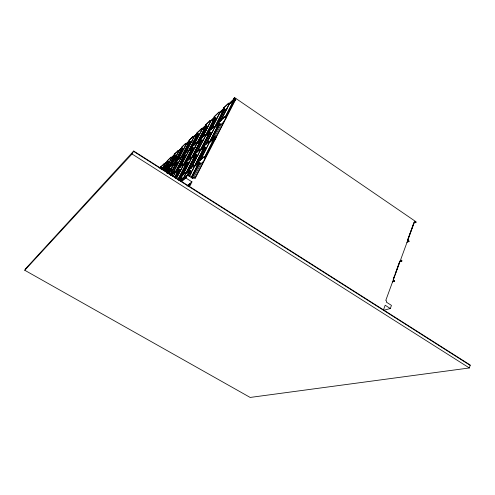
<?xml version="1.0" encoding="UTF-8"?>
<svg xmlns="http://www.w3.org/2000/svg" width="495" height="495" viewBox="0 0 495 495"><rect width="100%" height="100%" fill="white"/><g stroke="black" fill="none" stroke-linecap="round" stroke-linejoin="round"><path stroke-width="0.74" d="M25.889 268.321L24.75 270.258L250.173 397.442L469.359 367.964L470.25 365.044L133.7 151.018L25.759 268.538M383.625 310.303L390.32 308.521L391.452 305.384L386.317 302.105L386.7 301.059L385.766 300.459L393.11 280.38L394.49 281.284L394.676 280.77L393.296 279.873L400.461 260.271L401.822 261.168L402.002 260.673L400.647 259.77L407.645 240.626L408.988 241.529L409.161 241.046L407.824 240.143L414.661 221.438L415.979 222.342L416.153 221.865L234.574 97.558L233.535 98.771L234.048 99.124L234.296 98.654L228.851 103.987L228.344 103.641L223.288 108.38L223.79 108.721L224.031 108.257L223.53 107.916L223.288 108.38M393.296 279.124L394.62 275.505M395.152 274.057L399.923 261.007L393.166 279.941M407.534 240.199L413.839 222.96M407.67 240.285L414.105 222.243M400.288 261.249L400.74 261.546L400.919 261.051M414.457 222.484L414.897 222.787L415.07 222.311M383.359 310.223L385.178 305.236L390.32 308.521M189.517 186.603L191.949 181.869L185.86 177.983L181.708 181.442M204.614 157.088L214.36 138.111L204.775 157.193M225.052 117.309L234.308 99.297L225.206 117.414M194.807 178.293L205.072 158.289M205.419 157.614L225.491 118.503M225.831 117.835L235.076 99.823L235.868 99.087L234.327 98.029L233.535 98.771M197.994 162.162L198.254 161.661L198.786 162.001L198.526 162.508L197.994 162.162L203.946 157.107L205.574 158.165L195.209 178.367L193.557 177.309L192.363 178.28M186.194 161.698L186.436 161.234L186.931 161.556L186.689 162.02L186.194 161.698L195.191 154.551L194.684 154.223L199.33 150.127L199.844 150.461L204.144 146.687L203.624 146.347L208.525 142.028L209.051 142.374L214.1 137.938L213.568 137.585L214.335 136.911L215.931 137.969L205.833 157.651L204.212 156.593L198.254 161.661M215.412 138.142L216.185 137.468L226.023 118.28L224.458 117.222L218.307 122.828L218.821 123.175L219.068 122.692L218.555 122.345L218.307 122.828M235.868 99.087L226.277 117.798L224.711 116.74L218.555 122.345M209.051 142.374L214.354 137.443M191.002 177.785L198.792 162.682L191.163 177.891M199.733 160.869L206.458 147.832L205.419 147.151L196.323 164.507M209.663 141.595L219.081 123.342L210.171 141.025M220.108 121.355L226.048 109.841L227.063 108.9M199.986 160.628L209.311 142.548L214.36 138.111M220.281 121.269L229.105 104.16L234.308 99.297M200.494 160.064L209.311 142.548M220.789 120.687L229.253 104.266L234.463 99.402M192.165 177.618L199.85 162.694M211.495 140.085L219.848 123.861L221.135 124.319L224.569 121.232M192.054 178.107L200.098 162.49M211.396 140.543L220.102 123.632M188.354 186.665L189.034 185.34M213.568 137.585L214.589 136.41L216.185 137.468M193.557 177.309L193.019 178.361L187.5 174.828L180.397 180.774M203.946 157.107L204.212 156.593M214.335 136.911L214.589 136.41M224.458 117.222L224.711 116.74M234.327 98.029L234.574 97.558M188.966 186.541L190.693 183.187L187.098 186.083M193.483 178.107L200.902 163.684L203.674 161.358M213.828 138.526L221.135 124.319M203.624 146.347L208.779 141.539L209.305 141.879M178.138 179.765L180.929 177.408L180.415 177.08L184.864 173.306L185.378 173.64L189.492 170.156L188.972 169.822L193.916 165.342L194.442 165.683L198.786 162.001M208.977 131.324L209.218 130.853L209.725 131.187L209.478 131.658L208.977 131.324L214.069 126.429L214.583 126.77L219.068 122.692M193.656 165.844L194.189 166.184L194.442 165.683M213.821 126.906L214.335 127.246L214.583 126.77M194.467 166.054L204.404 146.854L195.333 164.786M214.589 127.166L224.043 108.888L214.743 127.265M189.022 176.672L191.806 171.295L190.532 170.825L188.094 175.521M205.691 144.447L211.73 132.771L212.831 131.788M189.177 176.542L194.448 166.351L198.792 162.682M205.932 144.15L214.589 127.413L219.081 123.342M189.338 176.641L191.794 171.889M192.499 170.528L194.448 166.351M206.434 143.581L214.743 127.518L219.229 123.447M216.748 124.963L224.792 109.395L226.048 109.841M196.558 164.303L205.419 147.151M216.996 124.74L225.046 109.166M208.525 142.028L208.779 141.539M228.344 103.641L228.585 103.177L229.092 103.523M183.026 179.215L185.792 173.9L189.907 170.422L185.637 173.801L182.872 179.116M197.486 151.414L205.617 135.785L209.731 131.825L205.468 135.686L196.509 152.906M187.135 172.656L196.447 154.731M206.916 134.603L215.771 117.798L216.748 118.454L210.895 129.74M187.71 171.796L196.682 154.533M207.492 133.724L215.771 117.798M188.972 169.822L193.916 165.342M199.33 150.127L199.584 149.645L200.091 149.979L204.392 146.198L203.878 145.858M196.942 133.087L197.171 132.648L197.641 132.957L197.412 133.396L196.942 133.087L205.772 125.575L205.289 125.26L209.855 120.978L210.338 121.306L214.552 117.358L214.063 117.03L219.099 112.074L219.594 112.408L224.031 108.257M199.844 150.461L200.091 149.979M218.858 112.532L219.359 112.866L219.594 112.408M180.793 181.523L186.108 177.086L187.091 175.614L180.582 181.052M186.962 175.694L189.752 170.323M200.116 150.356L209.731 131.825M185.86 177.983L187.5 174.828M191.175 167.749L197.443 155.665L198.495 154.749M187.469 175.125L189.907 170.422M190.946 168.275L200.098 150.629L204.404 146.854M200.265 150.455L209.88 131.924M210.907 129.795L219.607 113.033L224.043 108.888M191.101 168.374L196.732 157.515M197.437 156.16L200.252 150.727L204.559 146.953M211.408 129.226L219.755 113.138L224.192 108.993M201.948 148.797L210.486 132.326L211.73 132.771M188.329 175.329L190.767 170.626M202.492 147.999L210.728 132.103M191.107 158.134L195.438 154.075L194.931 153.747L194.684 154.223M210.338 121.306L214.787 116.907L214.298 116.579L214.063 117.03M179.759 180.291L181.182 177.569L179.914 180.384M191.732 157.354L200.859 139.868L191.881 157.447M181.999 176.239L191.361 158.301L195.445 154.712L186.169 172.934M202.393 137.158L210.579 121.467L214.799 117.525L205.976 134.869M182.129 176.059L188.886 163.103L190.031 162.113M201.923 138.124L207.912 126.64L206.953 126.002L198.965 141.069M182.5 175.669L191.163 159.062M202.894 136.571L210.579 121.467M180.526 180.774L181.943 178.058L183.181 178.516M193.18 156.494L201.836 139.899M180.743 180.595L182.16 177.872M193.056 156.971L202.065 139.689M184.864 173.306L185.118 172.823L185.631 173.151L189.158 170.162M191.695 147.052L191.93 146.6L192.413 146.916L192.178 147.368L191.695 147.052L200.611 139.708L200.116 139.386L204.967 134.727L205.462 135.055L209.725 131.187M185.378 173.64L185.631 173.151M204.72 135.191L205.221 135.519L205.462 135.055M186.015 172.835L195.445 154.712M205.821 134.77L214.799 117.525M184.536 164.414L193.143 147.993L194.325 148.426L195.457 147.411M185.111 163.542L193.359 147.801M205.289 125.26L210.09 120.533L210.573 120.854M196.076 143.061L196.317 142.609L196.8 142.925L200.852 139.25L200.357 138.922L200.116 139.386M196.565 143.383L196.8 142.925M178.021 179.215L186.937 162.181L178.175 179.308M196.824 143.29L206.013 125.736L196.967 143.383M188.094 160.188L196.806 143.544L200.859 139.868M188.595 159.378L194.325 148.426M188.595 159.619L196.608 144.305M179.128 179.011L187.679 162.657L188.886 163.103M179.704 178.144L188.143 162.001M198.835 141.539L206.953 126.002M180.415 177.08L185.118 172.823M190.606 157.812L190.853 157.342L191.355 157.664M209.855 120.978L210.09 120.533M171.01 175.075L178.608 169.117L178.85 168.665L178.361 168.356L182.562 164.649L183.051 164.965L186.931 161.556M188.564 150.418L188.088 150.103L183.911 153.908L184.388 154.211L184.152 154.657L183.682 154.347L187.853 150.554L188.329 150.864L192.413 146.916M174.636 177.284L178.85 169.278L174.785 177.377M188.589 150.765L197.647 133.551L189.084 150.195M180.013 167.279L188.564 151.018L192.419 147.522L183.23 165.404M180.155 167.372L188.713 151.111L192.561 147.615M175.366 177.748L179.574 169.742L180.755 170.181M190 149.905L198.353 134.015L199.504 134.436M175.224 178.237L179.784 169.556M190.563 149.051L198.563 133.817M178.608 169.117L178.126 168.807L182.562 164.649M201.286 129.009L201.514 128.57L201.991 128.886L205.499 125.6M182.321 165.113L182.81 165.429L183.051 164.965M201.762 129.325L201.991 128.886M183.088 165.311L192.419 147.522M176.331 178.404L183.057 165.584L186.937 162.181M193.576 145.536L201.997 129.486L206.013 125.736M176.48 178.497L183.206 165.677L187.085 162.273M193.595 145.697L202.139 129.579L203.142 128.644M180.749 157.88L189.678 140.995L180.885 157.973M172.291 174.079L180.718 158.134L184.388 154.805L175.335 172.334M172.433 174.172L180.861 158.227L181.906 157.274M182.16 156.983L190.365 141.446L191.491 141.861L192.561 140.865M182.723 156.123L190.569 141.254M174.438 172.056L174.679 171.604L175.156 171.907L178.85 168.665M188.985 140.543L189.214 140.116L189.672 140.419L189.443 140.846L188.985 140.543L193.353 136.23L193.817 136.533L197.641 132.957M174.914 172.365L175.156 171.907M193.124 136.663L193.588 136.967L193.817 136.533M175.193 172.241L184.388 154.805M173.064 176.48L175.156 172.514L178.85 169.278M185.186 153.493L193.823 137.121L197.647 133.551M173.213 176.573L175.298 172.606L178.998 169.37M185.687 152.906L193.96 137.214L195.055 136.193M176.969 170.688L185.099 155.263L186.244 155.69M177.173 170.509L185.538 154.638L186.009 154.941M187.853 150.554L188.088 150.103M174.661 163.783L182.748 148.543L183.843 148.946M175.205 162.942L182.946 148.358M174.147 154.459L174.364 154.044L174.809 154.329L174.587 154.743L174.147 154.459L181.844 147.956L181.393 147.659L185.569 143.531L186.027 143.828L189.672 140.419M171.505 171.078L172.223 169.723M168.875 168.306L165.417 170.973L165.868 171.258L172.545 164.482L173.009 164.779L176.505 161.599L176.734 161.166L176.269 160.869L184.388 154.211M185.347 143.958L185.798 144.255L186.027 143.828M170.113 174.24L176.734 161.747L170.255 174.327M177.519 160.467L186.027 144.404L189.678 140.995M178.008 159.885L185.811 145.159M170.664 175.174L177.625 162.013L178.553 162.608M176.505 161.599L176.041 161.302L180.248 157.243M180.019 157.682L180.483 157.985L180.718 157.546M167.885 169.544L175.657 155.139L176.542 155.708L170.769 166.555M168.071 169.377L175.657 155.139M177.922 150.919L178.138 150.505L178.59 150.789L182.067 147.535L181.615 147.244L181.393 147.659M178.367 151.21L178.59 150.789M166.933 173.064L169.432 168.368L167.069 173.151M170.546 166.462L178.59 151.352L182.073 148.098L173.411 164.755M170.682 166.549L178.373 152.095M167.972 172.829L170.342 168.38M167.805 173.33L170.305 168.634L171.208 169.21M172.545 164.482L172.774 164.055L173.231 164.346L176.734 161.166M175.867 159.303L177.266 156.674M173.009 164.779L173.231 164.346M173.269 164.668L182.073 148.098M168.554 173.733L173.238 164.922L176.734 161.747M168.696 173.819L173.374 165.008L176.876 161.834M169.067 173.238L170.497 170.552M163.888 170.435L168.696 161.624L169.562 162.181L165.293 170.162M160.584 167.174L160.795 166.778L161.222 167.05L161.005 167.446L160.584 167.174L167.65 161.234L167.211 160.955L171.041 157.162L171.48 157.447L174.809 154.329M170.825 157.571L171.264 157.856L171.48 157.447M164.662 170.756L171.48 157.992L174.809 154.886L166.264 171.233M164.792 170.843L171.61 158.078L172.724 157.045M165.868 171.258L166.091 170.837M167.558 168.102L168.993 165.417M171.499 160.714L172.217 159.371M166.134 171.146L174.809 154.886M161.153 169.296L162.032 167.83L162.88 168.368M164.037 163.938L167.335 161.327M164.464 164.21L164.68 163.808M161.846 169.624L164.68 164.346L167.867 161.37L163.362 170.107M161.976 169.705L164.458 165.089M167.211 160.955L171.041 157.162M163.635 168.993L165.757 165.033L168.418 162.564M163.232 170.02L167.867 161.37M24.75 270.258L132.035 153.988L133.7 151.018M160.795 166.778L164.253 163.536M174.364 154.044L178.138 150.505M181.615 147.244L185.569 143.531M189.214 140.116L193.353 136.23M197.171 132.648L201.514 128.57M214.298 116.579L219.099 112.074M223.53 107.916L228.585 103.177M160.207 167.997L161.222 167.05M159.99 168.393L161.005 167.446M171.264 157.856L174.587 154.743M185.798 144.255L189.443 140.846M193.588 136.967L197.412 133.396M219.359 112.866L223.79 108.721M228.851 103.987L234.048 99.124M160.201 168.529L161.345 167.663L160.331 168.609M166.933 162.447L167.997 161.457M173.832 156.005L174.939 154.972M180.712 149.583L182.203 148.191M187.729 143.03L186.027 144.404M196.694 134.665L197.79 133.644M204.652 127.234L206.155 125.829M211.78 120.576L214.948 117.624M162.032 167.83L162.286 168.257M168.696 161.624L168.95 162.069M172.576 158.697L175.36 156.117M179.704 152.076L182.203 149.762M187.166 145.146L190.303 142.232M195.531 137.375L198.272 134.832M203.686 129.801L206.706 126.998M212.85 121.294L214.966 119.332M221.958 112.835L224.736 110.255M231.938 103.566L235.069 100.658M168.981 167.508L172.774 164.055M191.93 146.6L196.317 142.609M200.357 138.922L204.967 134.727M209.218 130.853L214.069 126.429M180.483 157.985L184.152 154.657M188.329 150.864L192.178 147.368M205.221 135.519L209.478 131.658M214.335 127.246L218.821 123.175M169.432 168.368L166.227 171.487M167.341 170.478L169.568 168.455M182.958 156.327L184.53 154.898M201.001 139.967L196.806 143.544M170.305 168.634L170.565 169.092M177.625 162.013L177.891 162.49M225.244 118.986L226.023 118.28M167.774 171.61L170.008 169.593M174.376 165.658L176.888 163.393M181.888 158.889L185.043 156.043M190.309 151.297L193.069 148.809M198.532 143.884L201.069 141.595M207.782 135.543L210.455 133.136M216.426 127.76L219.805 124.715M203.847 139.862L202.808 140.797L201.824 140.153L202.084 140.679M170.676 175.131L174.679 171.604M186.436 161.234L190.853 157.342M194.931 153.747L199.584 149.645M182.81 165.429L186.689 162.02M195.593 154.811L191.361 158.301M210.029 142.158L214.521 138.216M215.931 137.969L215.158 138.643L215.69 138.99M176.356 173.281L179.53 170.509M184.282 166.37L187.617 163.461M193.124 158.66L195.686 156.432M202.455 150.523L205.153 148.172M212.875 141.446L215.127 139.485M177.829 179.759L181.176 176.925M194.189 166.184L198.526 162.508M178.392 179.926L181.182 177.569M178.54 180.025L181.331 177.668M195.148 165.992L198.953 162.781M204.812 158.802L205.574 158.165M180.211 180.26L181.888 178.85M188.1 173.634L191.051 171.159L190.532 170.825M196.855 166.289L199.033 164.458M180.421 180.953L186.924 175.508M181.523 181.151L186.108 177.086M187.135 185.743L191.949 181.869M188.242 185.947L190.649 184.047M190.816 184.152L188.985 185.378M414.897 222.787L415.979 222.342M406.841 242.34L408.988 241.529M400.74 261.546L401.822 261.168M392.356 281.952L394.49 281.284M132.035 153.988L469.359 367.964M133.514 151.346L470.151 365.372M181.943 178.058L182.451 178.379M179.574 169.742L180.062 170.051M189.226 169.327L189.746 169.661M187.679 162.657L188.174 162.979M175.471 155.312L175.911 155.597M200.902 163.684L199.59 163.195L200.122 163.542M185.099 155.263L185.569 155.572M197.443 155.665L196.199 155.207L196.707 155.535M182.748 148.543L183.2 148.834M193.143 147.993L193.625 148.308M205.178 147.362L205.697 147.702M190.365 141.446L190.822 141.749M198.353 134.015L198.823 134.324M205.524 124.814L206 125.13M206.731 126.213L207.207 126.534M224.792 109.395L225.293 109.735M235.076 99.823L235.589 100.176"/></g></svg>
